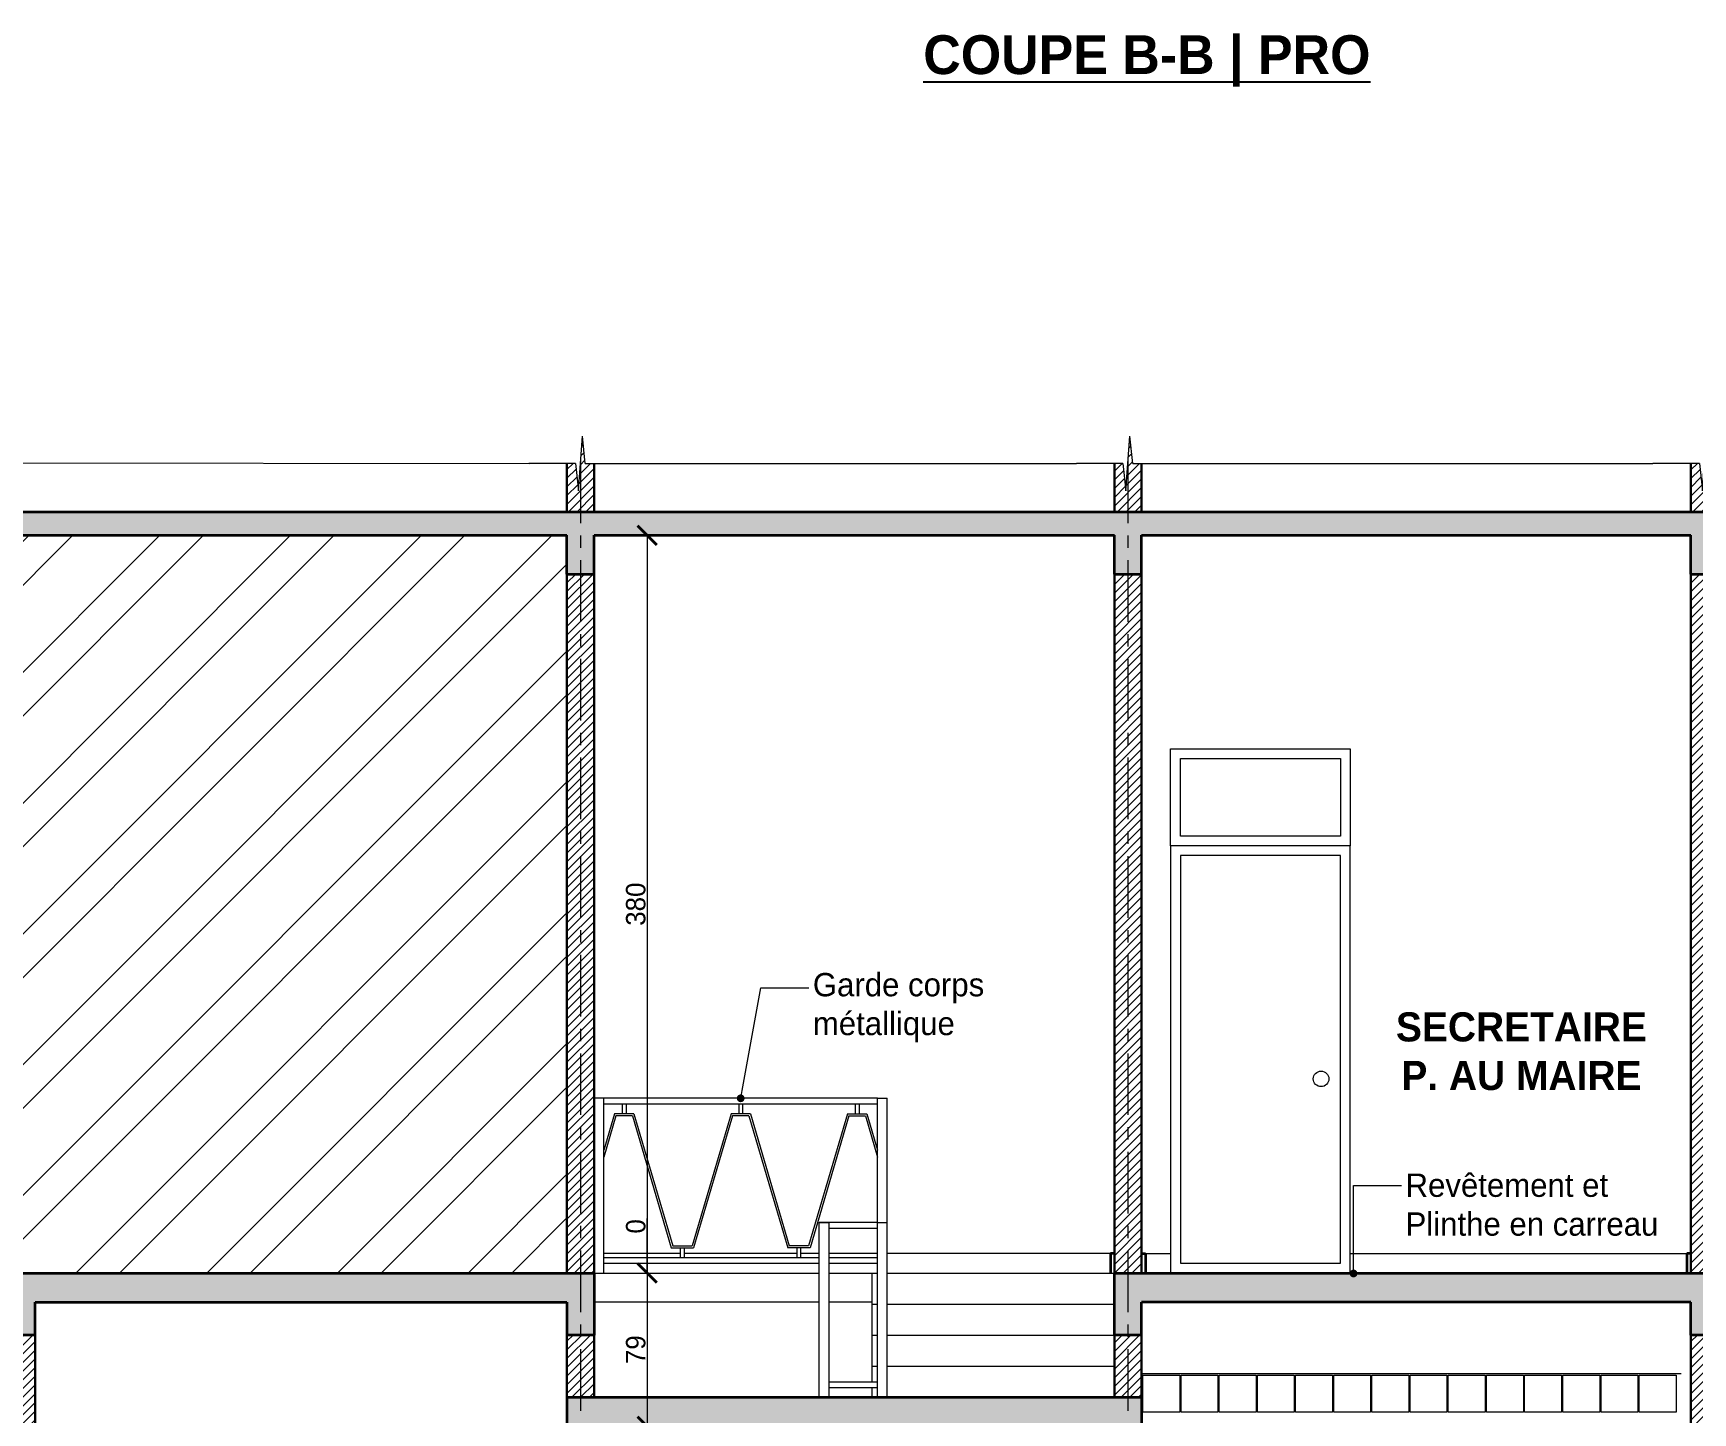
# Model space of a CAD drawing. Header units: centimetres. Extents: x -15293 to 11572, y -4790 to 2619.
# Drawn here: x 7254 to 8109, y -2328 to -1618 of the extents above; entities that cross this region are included whole.
import ezdxf
from ezdxf import colors
from ezdxf.entities.mleader import LeaderData, LeaderLine
from ezdxf.math import Vec2, Vec3

# ---------------------------------------------------------------- set-up
doc = ezdxf.new("R2010")
doc.units = ezdxf.units.CM
doc.linetypes.add('Axe', pattern=[1093.611073, 529.166651, -211.666656, 141.111112, -211.666656])
doc.linetypes.add('CENTER', pattern=[50.8, 31.75, -6.35, 6.35, -6.35])
doc.layers.get('0').update_dxf_attribs({"lineweight": 0})
for name, color, linetype in [('Garde corps métallique', 20, 'Continuous'), ('TSJ_COTATION', 144, 'Continuous'), ('TSJ_TEXTE', 6, 'Continuous')]:
    doc.layers.add(name, color=color, linetype=linetype)
for name, color, linetype, lineweight in [('Symbole de rupture', 6, 'Continuous', 0), ('TSJ_MENUISERIE', 150, 'Continuous', 15), ('TSJ_MUR', 1, 'Continuous', 30), ('TSJ_VUE', 5, 'Continuous', 13)]:
    doc.layers.add(name, color=color, linetype=linetype, lineweight=lineweight)
for name, color, linetype, lineweight, true_color in [('TSJ_AXE', 7, 'CENTER', 0, 0xb80000), ('TSJ_COUPE', 7, 'Continuous', 35, 0xff4747), ('TSJ_HACHURE', 7, 'Axe', 0, 0x969696)]:
    doc.layers.add(name, color=color, linetype=linetype, lineweight=lineweight, true_color=true_color)
doc.styles.get("Standard").update_dxf_attribs({"font": 'GOTHIC.TTF'})
doc.dimstyles.new('ISO-25', dxfattribs={"dimtxt": 10, "dimasz": 10, "dimexe": 10.625, "dimexo": 5, "dimtad": 1, "dimtxsty": 'Standard', "dimblk": 'ARCHTICK', "dimcen": 8, "dimadec": 0, "dimazin": 0, "dimtfac": 1, "dimtmove": 0, "dimatfit": 3, "dimldrblk": 'ARCHTICK', "dimfxl": 25, "dimfxlon": 1, "dimlwd": 9, "dimlwe": 9, "dimarcsym": 0})

# ---------------------------------------------------------------- blocks, each defined once
blk = doc.blocks.new('Marque de rupture')
at = {"layer": 'Symbole de rupture', "lineweight": 20}
for p, q in [((0, -3.57), (0, 20.43)), ((0, -3.57), (-14.14, -5.07)), ((14.14, -7.07), (-14.14, -5.07)), ((0, -8.57), (14.14, -7.07)), ((0, -8.57), (0, -32.57))]:
    blk.add_line(p, q, dxfattribs=at)
blk = doc.blocks.new('_ArchTick')
at = {"color": 0, "linetype": 'ByBlock', "const_width": 0.15}
blk.add_lwpolyline([(-0.5, -0.5), (0.5, 0.5)], dxfattribs=at)
blk = doc.blocks.new('*D344')
at = {"layer": 'Defpoints', "color": 0, "transparency": 16777216}
for p in [(7543.4, -1876.21), (7543.4, -2256.21), (7570.74, -2256.21)]:
    blk.add_point(p, dxfattribs=at)
at = {"layer": 'TSJ_COTATION', "color": 0, "lineweight": 9, "transparency": 16777216}
for p, q in [((7548.4, -1876.21), (7581.36, -1876.21)), ((7570.74, -1876.21), (7570.74, -2256.21)), ((7548.4, -2256.21), (7581.36, -2256.21))]:
    blk.add_line(p, q, dxfattribs=at)
at = {"layer": 'TSJ_COTATION', "color": 0, "lineweight": 9, "transparency": 16777216, "xscale": 10, "yscale": 10, "zscale": 10}
for p, rotation in [((7570.74, -1876.21), 90), ((7570.74, -2256.21), 270)]:
    blk.add_blockref('_ArchTick', p, dxfattribs=dict(at, rotation=rotation))
at = {"layer": 'TSJ_COTATION', "color": 0, "transparency": 16777216, "insert": (7564.86, -2066.21), "char_height": 10, "attachment_point": 5, "rotation": 90}
blk.add_mtext('380', dxfattribs=at)
blk = doc.blocks.new('*D345')
at = {"layer": 'Defpoints', "color": 0, "transparency": 16777216}
for p in [(7543.4, -2256.21), (7543.4, -2256.21), (7570.74, -2256.21)]:
    blk.add_point(p, dxfattribs=at)
at = {"layer": 'TSJ_COTATION', "color": 0, "lineweight": 9, "transparency": 16777216}
for p, q in [((7570.74, -2256.21), (7570.74, -2228.13)), ((7548.4, -2256.21), (7581.36, -2256.21)), ((7548.4, -2256.21), (7581.36, -2256.21)), ((7570.74, -2256.21), (7570.74, -2266.21))]:
    blk.add_line(p, q, dxfattribs=at)
at = {"layer": 'TSJ_COTATION', "color": 0, "lineweight": 9, "transparency": 16777216, "xscale": 10, "yscale": 10, "zscale": 10}
for rotation in [90, 270]:
    blk.add_blockref('_ArchTick', (7570.74, -2256.21), dxfattribs=dict(at, rotation=rotation))
at = {"layer": 'TSJ_COTATION', "color": 0, "transparency": 16777216, "insert": (7564.86, -2232.17), "char_height": 10, "attachment_point": 5, "rotation": 90}
blk.add_mtext('0', dxfattribs=at)
blk = doc.blocks.new('*D346')
at = {"layer": 'Defpoints', "color": 0, "transparency": 16777216}
for p in [(7543.4, -2256.21), (7543.4, -2335.21), (7570.74, -2335.21)]:
    blk.add_point(p, dxfattribs=at)
at = {"layer": 'TSJ_COTATION', "color": 0, "lineweight": 9, "transparency": 16777216}
for p, q in [((7548.4, -2256.21), (7581.36, -2256.21)), ((7570.74, -2256.21), (7570.74, -2335.21)), ((7548.4, -2335.21), (7581.36, -2335.21))]:
    blk.add_line(p, q, dxfattribs=at)
at = {"layer": 'TSJ_COTATION', "color": 0, "lineweight": 9, "transparency": 16777216, "xscale": 10, "yscale": 10, "zscale": 10}
for p, rotation in [((7570.74, -2256.21), 90), ((7570.74, -2335.21), 270)]:
    blk.add_blockref('_ArchTick', p, dxfattribs=dict(at, rotation=rotation))
at = {"layer": 'TSJ_COTATION', "color": 0, "transparency": 16777216, "insert": (7564.86, -2295.71), "char_height": 10, "attachment_point": 5, "rotation": 90}
blk.add_mtext('79', dxfattribs=at)
blk = doc.blocks.new('_Dot')
at = {"color": 0, "linetype": 'ByBlock', "lineweight": -2}
blk.add_line((-0.5, 0), (-1, 0), dxfattribs=at)
at = {"color": 0, "linetype": 'ByBlock', "const_width": 0.5}
blk.add_lwpolyline([(-0.25, 0, 1), (0.25, 0, 1)], format="xyb", close=True, dxfattribs=at)

msp = doc.modelspace()

# ---------------------------------------------------------------- hatches: boundary and pattern name
at = {"layer": 'TSJ_HACHURE', "lineweight": 0, "true_color": 0xc7c8ca}
h = msp.add_hatch(dxfattribs=at)
h.set_pattern_fill('ANSI31', color=9)
h.set_pattern_definition([(45, (396.635, -1341.866), (-2.245064, 2.245064), [])])
h.paths.add_polyline_path([(6653.403, -2660.21), (6642.903, -2660.21), (6642.903, -2700.21), (6653.403, -2700.21)])
h.paths.add_polyline_path([(6795.403, -2660.21), (6785.403, -2660.21), (6785.403, -2700.21), (6791.971, -2700.21), (6793.471, -2686.068), (6795.403, -2713.391)])
h.paths.add_polyline_path([(6805.403, -2660.21), (6795.403, -2660.21), (6795.403, -2713.391), (6795.471, -2714.352), (6796.971, -2700.21), (6805.403, -2700.21)])
h.paths.add_polyline_path([(7248.403, -2660.21), (7238.403, -2660.21), (7238.403, -2700.21), (7244.971, -2700.21), (7246.471, -2686.068), (7248.403, -2713.391)])
h.paths.add_polyline_path([(7258.403, -2660.21), (7248.403, -2660.21), (7248.403, -2713.391), (7248.471, -2714.352), (7249.971, -2700.21), (7258.403, -2700.21)])
h.paths.add_polyline_path([(8568.403, -2660.21), (8558.403, -2660.21), (8558.403, -2700.21), (8564.971, -2700.21), (8566.471, -2686.068), (8568.403, -2713.391)])
h.paths.add_polyline_path([(8578.403, -2660.21), (8568.403, -2660.21), (8568.403, -2713.391), (8568.471, -2714.352), (8569.971, -2700.21), (8578.403, -2700.21)])
h.paths.add_polyline_path([(9012.903, -2660.21), (9000.403, -2660.21), (9000.403, -2700.21), (9003.971, -2700.21), (9005.471, -2686.068), (9007.471, -2714.352), (9008.971, -2700.21), (9012.903, -2700.21)])
h.paths.add_polyline_path([(9025.403, -2660.21), (9012.903, -2660.21), (9012.903, -2700.21), (9025.403, -2700.21)])
h.paths.add_polyline_path([(7536.403, -2660.21), (7526.403, -2660.21), (7526.403, -2700.21), (7532.971, -2700.21), (7534.471, -2686.068), (7536.403, -2713.391)])
h.paths.add_polyline_path([(7546.403, -2660.21), (7536.403, -2660.21), (7536.403, -2713.391), (7536.471, -2714.352), (7537.971, -2700.21), (7546.403, -2700.21)])
h.paths.add_polyline_path([(7818.403, -2660.21), (7808.403, -2660.21), (7808.403, -2700.21), (7814.971, -2700.21), (7816.471, -2686.068), (7818.403, -2713.391)])
h.paths.add_polyline_path([(7828.403, -2660.21), (7818.403, -2660.21), (7818.403, -2713.391), (7818.471, -2714.352), (7819.971, -2700.21), (7828.403, -2700.21)])
h.paths.add_polyline_path([(8115.403, -2660.21), (8105.403, -2660.21), (8105.403, -2700.21), (8111.971, -2700.21), (8113.471, -2686.068), (8115.403, -2713.391)])
h.paths.add_polyline_path([(8125.403, -2660.21), (8115.403, -2660.21), (8115.403, -2713.391), (8115.471, -2714.352), (8116.971, -2700.21), (8125.403, -2700.21)])
h.paths.add_polyline_path([(9025.403, -2288.21), (9013.403, -2288.21), (9013.403, -2630.21), (9025.403, -2630.21)])
h.paths.add_polyline_path([(9025.403, -2166.21), (9013.403, -2166.21), (9013.403, -2256.21), (9025.403, -2256.21)])
h.paths.add_polyline_path([(9025.403, -1839.21), (9013.403, -1839.21), (9013.403, -1864.21), (9025.403, -1864.21)])
h.paths.add_polyline_path([(9025.403, -1896.21), (9013.403, -1896.21), (9013.403, -1911.21), (9025.403, -1911.21)])
h.paths.add_polyline_path([(7543.403, -1896.21), (7529.403, -1896.21), (7529.403, -2256.21), (7543.403, -2256.21)])
h.paths.add_polyline_path([(7255.403, -2288.21), (7241.403, -2288.21), (7241.403, -2630.21), (7254.403, -2630.21), (7255.403, -2630.21)])
h.paths.add_polyline_path([(6802.403, -2288.21), (6788.403, -2288.21), (6788.403, -2630.21), (6801.403, -2630.21), (6802.403, -2630.21)])
h.paths.add_polyline_path([(7825.403, -2288.21), (7811.403, -2288.21), (7811.403, -2320.21), (7825.403, -2320.21)])
h.paths.add_polyline_path([(7825.403, -2335.21), (7811.403, -2335.21), (7811.403, -2630.21), (7825.403, -2630.21)])
h.paths.add_polyline_path([(7543.403, -2335.21), (7529.403, -2335.21), (7529.403, -2630.21), (7543.403, -2630.21)])
h.paths.add_polyline_path([(7543.403, -2288.21), (7529.403, -2288.21), (7529.403, -2320.21), (7543.403, -2320.21)])
h.paths.add_polyline_path([(8575.403, -2288.21), (8561.403, -2288.21), (8561.403, -2630.21), (8574.403, -2630.21), (8575.403, -2630.21)])
h.paths.add_polyline_path([(7825.403, -1896.21), (7811.403, -1896.21), (7811.403, -2256.21), (7825.403, -2256.21)])
h.paths.add_polyline_path([(9013.403, -2288.21), (9000.403, -2288.21), (9000.403, -2630.21), (9013.403, -2630.21)])
h.paths.add_polyline_path([(8122.403, -2288.21), (8108.403, -2288.21), (8108.403, -2630.21), (8121.403, -2630.21), (8122.403, -2630.21)])
h.paths.add_polyline_path([(6650.403, -1896.21), (6642.903, -1896.21), (6642.903, -1896.71), (6642.903, -2039.71), (6642.903, -2063.71), (6628.762, -2065.21), (6650.403, -2066.741)])
h.paths.add_polyline_path([(6650.403, -2067.915), (6642.903, -2068.71), (6642.903, -2092.71), (6642.903, -2256.21), (6650.403, -2256.21)])
h.paths.add_polyline_path([(6650.403, -2288.21), (6642.903, -2288.21), (6642.903, -2630.21), (6649.403, -2630.21), (6650.403, -2630.21)])
h.paths.add_polyline_path([(6650.403, -1838.409), (6642.903, -1838.409), (6642.903, -1843.71), (6642.903, -1864.21), (6650.403, -1864.21)])
h.paths.add_polyline_path([(9013.403, -1839.21), (9009.836, -1839.21), (9008.336, -1825.068), (9006.336, -1853.352), (9004.836, -1839.21), (9000.403, -1839.21), (9000.403, -1864.21), (9013.403, -1864.21)])
h.paths.add_polyline_path([(8122.403, -1839.21), (8117.836, -1839.21), (8116.336, -1825.068), (8114.336, -1853.352), (8112.836, -1839.21), (8108.403, -1839.21), (8108.403, -1864.21), (8122.403, -1864.21)])
h.paths.add_polyline_path([(7825.403, -1839.21), (7820.836, -1839.21), (7819.336, -1825.068), (7817.336, -1853.352), (7815.836, -1839.21), (7811.403, -1839.21), (7811.403, -1864.21), (7825.403, -1864.21)])
h.paths.add_polyline_path([(7543.403, -1839.21), (7538.836, -1839.21), (7537.336, -1825.068), (7535.336, -1853.352), (7533.836, -1839.21), (7529.403, -1839.21), (7529.403, -1864.21), (7543.403, -1864.21)])
h.paths.add_polyline_path([(9013.403, -1896.21), (9000.403, -1896.21), (9000.403, -1911.21), (9013.403, -1911.21)])
h.paths.add_polyline_path([(8122.403, -1896.21), (8108.403, -1896.21), (8108.403, -2256.21), (8122.403, -2256.21), (8122.403, -2166.21)])
h.paths.add_polyline_path([(9013.403, -2166.21), (9000.403, -2166.21), (9000.403, -2256.21), (9013.403, -2256.21)])
at = {"layer": 'TSJ_HACHURE', "true_color": 0xc7c8ca}
h = msp.add_hatch(color=9, dxfattribs=at)
h.dxf.hatch_style = 1
h.paths.add_polyline_path([(6805.403, -2630.21), (6795.403, -2630.21), (6795.403, -2660.21), (6805.403, -2660.21)])
h.paths.add_polyline_path([(6795.403, -2630.21), (6785.403, -2630.21), (6785.403, -2660.21), (6795.403, -2660.21)])
h.paths.add_polyline_path([(6653.403, -2630.21), (6642.903, -2630.21), (6642.903, -2660.21), (6653.403, -2660.21)])
h.paths.add_polyline_path([(7828.403, -2630.21), (7818.403, -2630.21), (7818.403, -2660.21), (7828.403, -2660.21)])
h.paths.add_polyline_path([(7818.403, -2630.21), (7808.403, -2630.21), (7808.403, -2660.21), (7818.403, -2660.21)])
h.paths.add_polyline_path([(7546.403, -2630.21), (7536.403, -2630.21), (7536.403, -2660.21), (7546.403, -2660.21)])
h.paths.add_polyline_path([(7536.403, -2630.21), (7526.403, -2630.21), (7526.403, -2660.21), (7536.403, -2660.21)])
h.paths.add_polyline_path([(7258.403, -2630.21), (7248.403, -2630.21), (7248.403, -2660.21), (7258.403, -2660.21)])
h.paths.add_polyline_path([(7248.403, -2630.21), (7238.403, -2630.21), (7238.403, -2660.21), (7248.403, -2660.21)])
h.paths.add_polyline_path([(9025.403, -2630.21), (9015.403, -2630.21), (9012.903, -2630.21), (9012.903, -2660.21), (9025.403, -2660.21)])
h.paths.add_polyline_path([(9012.903, -2630.21), (9000.403, -2630.21), (9000.403, -2660.21), (9012.903, -2660.21)])
h.paths.add_polyline_path([(8578.403, -2630.21), (8568.403, -2630.21), (8568.403, -2660.21), (8578.403, -2660.21)])
h.paths.add_polyline_path([(8568.403, -2630.21), (8558.403, -2630.21), (8558.403, -2660.21), (8568.403, -2660.21)])
h.paths.add_polyline_path([(8125.403, -2630.21), (8115.403, -2630.21), (8115.403, -2660.21), (8125.403, -2660.21)])
h.paths.add_polyline_path([(8115.403, -2630.21), (8105.403, -2630.21), (8105.403, -2660.21), (8115.403, -2660.21)])
h.paths.add_polyline_path([(9025.403, -2256.21), (9013.403, -2256.21), (9013.403, -2271.21), (9025.403, -2271.21)])
h.paths.add_polyline_path([(9025.403, -2271.21), (9013.403, -2271.21), (9013.403, -2288.21), (9025.403, -2288.21)])
h.paths.add_polyline_path([(9033.403, -2156.21), (9021.403, -2156.21), (9021.403, -2166.21), (9033.403, -2166.21)])
h.paths.add_polyline_path([(9025.403, -1864.21), (9013.403, -1864.21), (9013.403, -1876.21), (9025.403, -1876.21)])
h.paths.add_polyline_path([(9025.403, -1876.21), (9013.403, -1876.21), (9013.403, -1896.21), (9025.403, -1896.21)])
h.paths.add_polyline_path([(9025.403, -1911.21), (9013.403, -1911.21), (9013.403, -1921.21), (9021.403, -1921.21), (9021.403, -1931.21), (9033.403, -1931.21), (9033.403, -1921.21), (9025.403, -1921.21)])
h.paths.add_polyline_path([(7543.403, -2256.21), (6642.903, -2256.21), (6642.903, -2288.21), (6650.403, -2288.21), (6650.403, -2271.21), (6788.403, -2271.21), (6788.403, -2288.21), (6802.403, -2288.21), (6802.403, -2271.21), (7241.403, -2271.21), (7241.403, -2288.21), (7255.403, -2288.21), (7255.403, -2271.21), (7529.403, -2271.21), (7529.403, -2288.21), (7543.403, -2288.21)])
h.paths.add_polyline_path([(7825.403, -2320.21), (7529.403, -2320.21), (7529.403, -2335.21), (7825.403, -2335.21)])
h.paths.add_polyline_path([(9013.403, -2256.21), (7811.403, -2256.21), (7811.403, -2288.21), (7825.403, -2288.21), (7825.403, -2271.21), (8108.403, -2271.21), (8108.403, -2288.21), (8122.403, -2288.21), (8122.403, -2271.21), (8561.403, -2271.21), (8561.403, -2288.21), (8575.403, -2288.21), (8575.403, -2271.21), (9000.403, -2271.21), (9000.403, -2288.21), (9013.403, -2288.21)])
h.paths.add_polyline_path([(9013.403, -1864.21), (6642.903, -1864.21), (6642.903, -1870.21), (6657.045, -1871.21), (6642.903, -1872.71), (6642.903, -1896.21), (6650.403, -1896.21), (6650.403, -1876.21), (7529.403, -1876.21), (7529.403, -1896.21), (7543.403, -1896.21), (7543.403, -1876.21), (7811.403, -1876.21), (7811.403, -1896.21), (7825.403, -1896.21), (7825.403, -1876.21), (8108.403, -1876.21), (8108.403, -1896.21), (8122.403, -1896.21), (8122.403, -1876.21), (8561.403, -1876.21), (8561.403, -1896.21), (8575.403, -1896.21), (8575.403, -1876.21), (9000.403, -1876.21), (9000.403, -1896.21), (9013.403, -1896.21)])
h.paths.add_polyline_path([(9021.403, -1921.21), (9013.403, -1921.21), (9013.403, -1911.21), (9000.403, -1911.21), (9000.403, -1931.21), (9004.403, -1931.21), (9021.403, -1931.21)])
h.paths.add_polyline_path([(9012.403, -1981.21), (9000.403, -1981.21), (9000.403, -1991.21), (9004.403, -1991.21), (9012.403, -1991.21)])
h.paths.add_polyline_path([(9021.403, -2166.21), (9021.403, -2156.21), (9000.403, -2156.21), (9000.403, -2166.21)])
at = {"layer": 'TSJ_HACHURE', "lineweight": 0, "true_color": 0xc7c8ca}
h = msp.add_hatch(dxfattribs=at)
h.set_pattern_fill('ANSI32', color=9, scale=5)
h.set_pattern_definition([(45, (396.635, -2939.65), (-33.67596, 33.67596), []), (45, (419.086, -2939.65), (-33.67596, 33.67596), [])])
h.paths.add_polyline_path([(9000.403, -2288.21), (9000.403, -2271.21), (8575.403, -2271.21), (8575.403, -2288.21), (8575.403, -2627.21), (9000.403, -2627.21)])
h.paths.add_polyline_path([(7241.403, -2288.21), (7241.403, -2271.21), (6802.403, -2271.21), (6802.403, -2288.21), (6802.403, -2627.21), (7241.403, -2627.21)])
h.paths.add_polyline_path([(7529.403, -1896.21), (7529.403, -1876.21), (6650.403, -1876.21), (6650.403, -1896.21), (6650.403, -2066.741), (6657.045, -2067.21), (6650.403, -2067.915), (6650.403, -2256.21), (7529.403, -2256.21)])
h.paths.add_polyline_path([(6968.525, -2171.591), (7233.676, -2171.591), (7233.676, -2138.772), (6968.525, -2138.772)], flags=24)
h.paths.add_polyline_path([(6874.066, -2545.922), (7139.217, -2545.922), (7139.217, -2513.102), (6874.066, -2513.102)], flags=24)
h.paths.add_polyline_path([(8663.093, -2541.22), (8911.959, -2541.22), (8911.959, -2508.401), (8663.093, -2508.401)], flags=24)

# ---------------------------------------------------------------- linework, layer by layer
at = {"layer": 'Garde corps métallique', "lineweight": 9}
for p, q in [((7548.403, -2166.21), (7543.403, -2166.21)), ((7548.403, -2256.21), (7548.403, -2166.21)), ((7689.403, -2166.21), (7548.403, -2166.21)), ((7689.403, -2169.21), (7548.403, -2169.21)), ((7689.403, -2320.21), (7689.403, -2166.21)), ((7689.403, -2166.21), (7694.403, -2166.21)), ((7694.403, -2320.21), (7694.403, -2166.21)), ((7659.403, -2320.21), (7659.403, -2230.21)), ((7659.403, -2230.21), (7664.403, -2230.21)), ((7689.403, -2230.21), (7659.403, -2230.21)), ((7664.403, -2320.21), (7664.403, -2230.21)), ((7689.403, -2230.21), (7694.403, -2230.21)), ((7689.403, -2233.21), (7664.403, -2233.21)), ((7548.403, -2248.21), (7659.403, -2248.21)), ((7664.403, -2248.21), (7689.403, -2248.21)), ((7548.403, -2251.21), (7659.403, -2251.21)), ((7664.403, -2251.21), (7689.403, -2251.21)), ((7664.403, -2312.21), (7689.403, -2312.21)), ((7664.403, -2315.21), (7689.403, -2315.21))]:
    msp.add_line(p, q, dxfattribs=at)
at = {"layer": 'Garde corps métallique', "lineweight": 5}
for p, q in [((7557.903, -2169.21), (7557.903, -2174.21)), ((7559.903, -2169.21), (7559.903, -2174.21)), ((7617.903, -2169.21), (7617.903, -2174.21)), ((7619.903, -2169.21), (7619.903, -2174.21)), ((7677.903, -2169.21), (7677.903, -2174.21)), ((7679.903, -2169.21), (7679.903, -2174.21)), ((7553.903, -2174.21), (7548.403, -2192.91)), ((7554.652, -2175.21), (7548.403, -2196.454)), ((7563.903, -2174.21), (7553.903, -2174.21)), ((7563.155, -2175.21), (7554.652, -2175.21)), ((7563.155, -2175.21), (7583.155, -2243.21)), ((7563.903, -2174.21), (7583.903, -2242.21)), ((7613.903, -2174.21), (7593.903, -2242.21)), ((7614.652, -2175.21), (7594.652, -2243.21)), ((7623.903, -2174.21), (7613.903, -2174.21)), ((7623.155, -2175.21), (7614.652, -2175.21)), ((7623.155, -2175.21), (7643.155, -2243.21)), ((7623.903, -2174.21), (7643.903, -2242.21)), ((7673.903, -2174.21), (7653.903, -2242.21)), ((7674.652, -2175.21), (7654.652, -2243.21)), ((7673.903, -2174.21), (7683.903, -2174.21)), ((7674.652, -2175.21), (7683.155, -2175.21)), ((7683.155, -2175.21), (7689.403, -2196.454)), ((7683.903, -2174.21), (7689.403, -2192.91)), ((7583.155, -2243.21), (7594.652, -2243.21)), ((7583.903, -2242.21), (7593.903, -2242.21)), ((7587.903, -2248.21), (7587.903, -2243.21)), ((7589.903, -2248.21), (7589.903, -2243.21)), ((7654.652, -2243.21), (7643.155, -2243.21)), ((7653.903, -2242.21), (7643.903, -2242.21)), ((7647.903, -2248.21), (7647.903, -2243.21)), ((7649.903, -2248.21), (7649.903, -2243.21))]:
    msp.add_line(p, q, dxfattribs=at)
at = {"layer": 'Symbole de rupture', "lineweight": 0}
for p, q in [((6735.903, -1838.409), (7509.836, -1839.21)), ((7562.836, -1839.21), (7791.836, -1839.21)), ((7844.836, -1839.21), (8088.836, -1839.21))]:
    msp.add_line(p, q, dxfattribs=at)
at = {"layer": 'TSJ_AXE'}
for p, q in [((7536.403, -1838.25), (7536.403, -2939.959)), ((7818.403, -1838.25), (7818.403, -2939.959))]:
    msp.add_line(p, q, dxfattribs=at)
at = {"layer": 'TSJ_COUPE'}
for p, q in [((9025.403, -1864.21), (6642.903, -1864.21)), ((6650.403, -1876.21), (7529.403, -1876.21)), ((7529.403, -1896.21), (7529.403, -1876.21)), ((7543.403, -1876.21), (7811.403, -1876.21)), ((7543.403, -1896.21), (7543.403, -1876.21)), ((7811.403, -1896.21), (7811.403, -1876.21)), ((7825.403, -1876.21), (8108.403, -1876.21)), ((7825.403, -1896.21), (7825.403, -1876.21)), ((8108.403, -1896.21), (8108.403, -1876.21)), ((7529.403, -1896.21), (7543.403, -1896.21)), ((7811.403, -1896.21), (7825.403, -1896.21)), ((8108.403, -1896.21), (8122.403, -1896.21)), ((7811.403, -2246.21), (7809.403, -2246.21)), ((7809.403, -2246.21), (7809.403, -2256.21)), ((7825.403, -2246.21), (7827.403, -2246.21)), ((7827.403, -2246.21), (7827.403, -2256.21)), ((8108.403, -2246.21), (8106.403, -2246.21)), ((8106.403, -2246.21), (8106.403, -2256.21)), ((6642.903, -2256.21), (7543.403, -2256.21)), ((7543.403, -2256.21), (7543.403, -2288.21)), ((7811.403, -2256.21), (9025.403, -2256.21)), ((7811.403, -2288.21), (7811.403, -2256.21)), ((7255.403, -2271.21), (7529.403, -2271.21)), ((7255.403, -2288.21), (7255.403, -2271.21)), ((7529.403, -2271.21), (7529.403, -2288.21)), ((8108.403, -2271.21), (7825.403, -2271.21)), ((7825.403, -2288.21), (7825.403, -2271.21)), ((8108.403, -2288.21), (8108.403, -2271.21)), ((7255.403, -2288.21), (7241.403, -2288.21)), ((7543.403, -2288.21), (7529.403, -2288.21)), ((7825.403, -2288.21), (7811.403, -2288.21)), ((8122.403, -2288.21), (8108.403, -2288.21)), ((7529.403, -2320.21), (7825.403, -2320.21)), ((7529.403, -2320.21), (7529.403, -2335.21)), ((7825.403, -2320.21), (7825.403, -2335.21))]:
    msp.add_line(p, q, dxfattribs=at)
at = {"layer": 'TSJ_MENUISERIE', "lineweight": 9}
for points in [[(7932.903, -2036.21), (7840.403, -2036.21), (7840.403, -1986.21), (7932.903, -1986.21)], [(7927.903, -2031.21), (7845.403, -2031.21), (7845.403, -1991.21), (7927.903, -1991.21)], [(7840.403, -2256.21), (7932.903, -2256.21), (7932.903, -2036.21), (7840.403, -2036.21)], [(7845.403, -2251.21), (7927.903, -2251.21), (7927.903, -2041.21), (7845.403, -2041.21)]]:
    msp.add_lwpolyline(points, close=True, dxfattribs=at)
msp.add_circle((7917.903, -2156.21), 4, dxfattribs=at)
at = {"layer": 'TSJ_MUR'}
for p, q in [((7529.403, -1839.21), (7529.403, -1864.21)), ((7543.403, -1839.21), (7543.403, -1864.21)), ((7811.403, -1839.21), (7811.403, -1864.21)), ((7825.403, -1839.21), (7825.403, -1864.21)), ((8108.403, -1839.21), (8108.403, -1864.21)), ((7529.403, -1896.21), (7529.403, -2256.21)), ((7543.403, -1896.21), (7543.403, -2256.21)), ((7811.403, -1896.21), (7811.403, -2256.21)), ((7825.403, -1896.21), (7825.403, -2256.21)), ((8108.403, -1896.21), (8108.403, -2256.21)), ((7255.403, -2288.21), (7255.403, -2630.21)), ((7529.403, -2288.21), (7529.403, -2320.21)), ((7543.403, -2288.21), (7543.403, -2320.21)), ((7811.403, -2288.21), (7811.403, -2320.21)), ((7825.403, -2288.21), (7825.403, -2320.21)), ((8108.403, -2288.21), (8108.403, -2630.21))]:
    msp.add_line(p, q, dxfattribs=at)
at = {"layer": 'TSJ_VUE'}
for p, q in [((7587.903, -2246.21), (7548.403, -2246.21)), ((7647.903, -2246.21), (7589.903, -2246.21)), ((7659.403, -2246.21), (7649.903, -2246.21)), ((7689.403, -2246.21), (7664.403, -2246.21)), ((7809.403, -2246.21), (7694.403, -2246.21)), ((7827.403, -2246.21), (7840.403, -2246.21)), ((7932.903, -2246.21), (8106.403, -2246.21)), ((7543.403, -2256.21), (7659.403, -2256.21)), ((7664.403, -2256.21), (7686.403, -2256.21)), ((7686.403, -2256.21), (7689.403, -2256.21)), ((7686.403, -2256.21), (7686.403, -2312.21)), ((7694.403, -2256.21), (7811.403, -2256.21)), ((7659.403, -2271.21), (7543.403, -2271.21)), ((7686.403, -2271.21), (7664.403, -2271.21)), ((7686.403, -2272.21), (7689.403, -2272.21)), ((7694.403, -2272.21), (7811.403, -2272.21)), ((7686.403, -2288.21), (7689.403, -2288.21)), ((7694.403, -2288.21), (7811.403, -2288.21)), ((7686.403, -2304.21), (7689.403, -2304.21)), ((7694.403, -2304.21), (7811.403, -2304.21)), ((8103.403, -2308.21), (7825.403, -2308.21)), ((7686.403, -2315.21), (7686.403, -2320.21))]:
    msp.add_line(p, q, dxfattribs=at)
for points in [[(7826.073, -2308.88), (7845.073, -2308.88), (7845.073, -2327.88), (7826.073, -2327.88)], [(7845.743, -2308.88), (7864.743, -2308.88), (7864.743, -2327.88), (7845.743, -2327.88)], [(7865.413, -2308.88), (7884.413, -2308.88), (7884.413, -2327.88), (7865.413, -2327.88)], [(7885.083, -2308.88), (7904.083, -2308.88), (7904.083, -2327.88), (7885.083, -2327.88)], [(7904.753, -2308.88), (7923.753, -2308.88), (7923.753, -2327.88), (7904.753, -2327.88)], [(7924.423, -2308.88), (7943.423, -2308.88), (7943.423, -2327.88), (7924.423, -2327.88)], [(7944.093, -2308.88), (7963.093, -2308.88), (7963.093, -2327.88), (7944.093, -2327.88)], [(7963.763, -2308.88), (7982.763, -2308.88), (7982.763, -2327.88), (7963.763, -2327.88)], [(7983.433, -2308.88), (8002.433, -2308.88), (8002.433, -2327.88), (7983.433, -2327.88)], [(8003.103, -2308.88), (8022.103, -2308.88), (8022.103, -2327.88), (8003.103, -2327.88)], [(8022.773, -2308.88), (8041.773, -2308.88), (8041.773, -2327.88), (8022.773, -2327.88)], [(8042.443, -2308.88), (8061.443, -2308.88), (8061.443, -2327.88), (8042.443, -2327.88)], [(8062.113, -2308.88), (8081.113, -2308.88), (8081.113, -2327.88), (8062.113, -2327.88)], [(8081.783, -2308.88), (8100.783, -2308.88), (8100.783, -2327.88), (8081.783, -2327.88)]]:
    msp.add_lwpolyline(points, close=True, dxfattribs=at)

# ---------------------------------------------------------------- block references
at = {"rotation": 270}
for p in [(7542.403, -1839.21), (7824.403, -1839.21), (8121.403, -1839.21)]:
    msp.add_blockref('Marque de rupture', p, dxfattribs=at)

# ---------------------------------------------------------------- texts
at = {"layer": 'TSJ_TEXTE', "attachment_point": 5}
for s, width, heights, insert, char_height in [('{\\fCentury Gothic|b1|i0|c0|p34;\\LCOUPE B-B | PRO}', 513.90753, [2.167], (7828.153, -1631.865), 20), ('{\\fCentury Gothic|b1|i0|c0|p34;SECRETAIRE P. AU MAIRE}', 133.27756, [76.507], (8021.107, -2142.033), 15)]:
    msp.add_mtext_dynamic_manual_height_columns(s, width=width, gutter_width=12.5, heights=heights, dxfattribs=dict(at, insert=insert, char_height=char_height))

# ---------------------------------------------------------------- dimensions: what is measured, and where the dimension line sits
at = {"layer": 'TSJ_COTATION'}
for base, p1, p2, picture, middle in [((7570.739, -2256.21), (7543.403, -1876.21), (7543.403, -2256.21), '*D344', (7564.863, -2066.21)), ((7570.739292909, -2256.210211111), (7543.403478563, -2256.210211111), (7543.403478563, -2256.210211111), '*D345', (7564.862763337, -2232.172566652)), ((7570.739, -2335.21), (7543.403, -2256.21), (7543.403, -2335.21), '*D346', (7564.863, -2295.71))]:
    dim = msp.add_linear_dim(base=base, p1=p1, p2=p2, angle=90, dimstyle='ISO-25', dxfattribs=at)
    dim.commit()
    dim.dimension.update_dxf_attribs({"geometry": picture, "text_midpoint": middle})

# ---------------------------------------------------------------- leaders
ml = msp.add_multileader_mtext('Standard', dxfattribs=at)
ml.set_content('Garde corps\\Pmétallique', color=256)
ml.set_leader_properties(lineweight=0)
ml.set_arrow_properties(name='DOT')
ml.build(insert=Vec2(0, 0))
ml.multileader.update_dxf_attribs({"dogleg_length": 24.799})
ctx = ml.context
ctx.base_point, ctx.char_height, ctx.plane_origin = Vec3(7654.066, -2109.295), 12, Vec3(7451.804, -2115.97)
notes = []
notes.append((ctx, [(0, (1, 1, 0), (7629.266, -2109.295), (1, 0), 24.799, [(0, [(7618.903, -2166.21)], 0, [])])]))
ctx.mtext.insert, ctx.mtext.flow_direction = Vec3(7656.066, -2101.672), 5
ml = msp.add_multileader_mtext('Standard', dxfattribs=at)
ml.set_content('Revêtement et\\PPlinthe en carreau', color=256)
ml.set_leader_properties(lineweight=0)
ml.set_arrow_properties(name='DOT')
ml.build(insert=Vec2(0, 0))
ctx = ml.context
ctx.base_point, ctx.char_height, ctx.plane_origin = Vec3(7959.413, -2211.09), 12, Vec3(7934.613, -2256.446)
notes.append((ctx, [(0, (1, 1, 0), (7934.613, -2211.09), (1, 0), 24.799, [(0, [(7934.613, -2256.446)], 0, [])])]))
ctx.mtext.insert, ctx.mtext.flow_direction = Vec3(7961.413, -2204.976), 5
for ctx, leaders in notes:
    for number, flags, end, landing, length, lines in leaders:
        leader = LeaderData()
        leader.index, (leader.has_last_leader_line, leader.has_dogleg_vector, leader.attachment_direction) = number, flags
        leader.last_leader_point, leader.dogleg_vector, leader.dogleg_length = Vec3(end), Vec3(landing), length
        for number, points, colour, breaks in lines:
            line = LeaderLine()
            line.index, line.vertices, line.color, line.breaks = number, Vec3.list(points), colors.encode_raw_color(colour), breaks
            leader.lines.append(line)
        ctx.leaders.append(leader)

doc.saveas('drawing.dxf')
